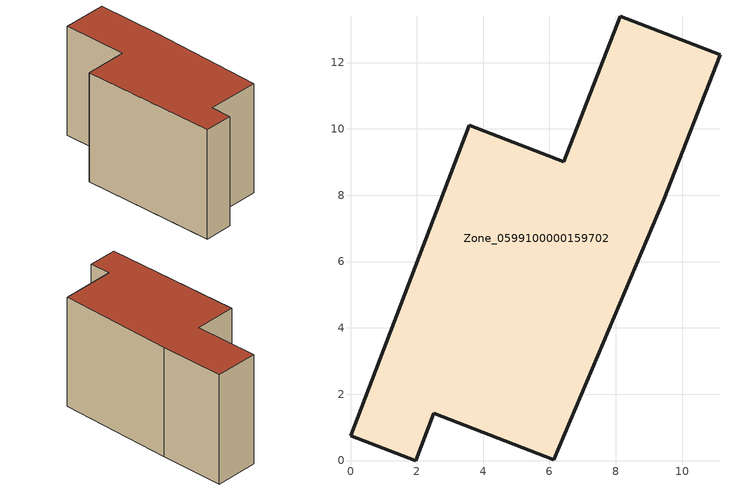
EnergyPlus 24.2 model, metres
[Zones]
Zone_0599100000159702
 floor ground (C_G): 0,0.76 3.58,10.11 6.43,9.01 8.13,13.39 11.14,12.23 9.44,7.86 6.13,0.02 2.51,1.42 1.96,0 z0
 wall outside (C_F): 3.58,10.11 0,0.76 1.96,0 2.51,1.42 6.13,0.02 9.44,7.86 11.14,12.23 8.13,13.39 6.43,9.01 3.58,10.11 z0:8.1
 roof outside (C_R): 8.13,13.39 6.43,9.01 3.58,10.11 0,0.76 1.96,0 2.51,1.42 6.13,0.02 9.44,7.86 11.14,12.23 z8.1
[BUILDING]
Pand.0599100000159702: North Axis=0; Terrain=City; Loads Convergence Tolerance Value=0.04; Temperature Convergence Tolerance Value=0.4; Solar Distribution=FullExterior; Maximum Number of Warmup Days=25; Minimum Number of Warmup Days=1
[Site:Location]
Rotterdam.The.Hague.AP_ZH_NLD Design_Conditions: Latitude=51.96; Longitude=4.45; Time Zone=1; Elevation=-4.5
[SITE:GROUNDTEMPERATURE:BUILDINGSURFACE]
18, 18, 18, 18, 18, 18, 18, 18, 18, 18, 18, 18
[MATERIAL] Thermal Absorptance=0.9; Solar Absorptance=0.7; Visible Absorptance=0.7
Name | Roughness | Thickness | Conductivity | Density | Specific Heat
G.TI.1975-1991 | MediumSmooth | 0.15 | 0.288461 | 540 | 1210
F.TI.1975-1991 | Rough | 0.3 | 0.230769 | 1920 | 840
R.TI.1975-1991 | MediumRough | 0.2 | 0.153846 | 1500 | 1000
[CONSTRUCTION]
C_G: G.TI.1975-1991
C_F: F.TI.1975-1991
C_R: R.TI.1975-1991
[ZONE]
Zone_0599100000159702: Type=1; Multiplier=1; Ceiling Height=Autocalculate; Volume=Autocalculate; Floor Area=autocalculate; Part of Total Floor Area=Yes
[ZONEINFILTRATION:DESIGNFLOWRATE]
Infil_Zone_0599100000159702: Zone or ZoneList or Space or SpaceList=Zone_0599100000159702; Schedule=AlwaysOn; Design Flow Rate Calculation Method=Flow/Area; Flow Rate per Floor Area=0.003; Constant Term Coefficient=1; Temperature Term Coefficient=0; Velocity Term Coefficient=0; Velocity Squared Term Coefficient=0
[HVACTEMPLATE:ZONE:IDEALLOADSAIRSYSTEM]
Zone_0599100000159702: Maximum Heating Supply Air Temperature=50; Minimum Cooling Supply Air Temperature=13; Maximum Heating Supply Air Humidity Ratio=0.0156; Minimum Cooling Supply Air Humidity Ratio=0.0077; Heating Limit=NoLimit; Cooling Limit=NoLimit; Dehumidification Control Type=ConstantSensibleHeatRatio; Cooling Sensible Heat Ratio=0.7; Dehumidification Setpoint=60; Humidification Control Type=None; Humidification Setpoint=30; Outdoor Air Method=None; Outdoor Air Flow Rate per Person=0.00944; Outdoor Air Flow Rate per Zone Floor Area=0; Outdoor Air Flow Rate per Zone=0; Demand Controlled Ventilation Type=None; Outdoor Air Economizer Type=NoEconomizer; Heat Recovery Type=None; Sensible Heat Recovery Effectiveness=0.7; Latent Heat Recovery Effectiveness=0.65
[ZONECONTROL:THERMOSTAT]
ThermostatControl_Zone_0599100000159702: Zone or ZoneList=Zone_0599100000159702; Control Type Schedule=DualSetpointControlType; Control 1=Thermostat_Zone_0599100000159702; Temperature Difference Between Cutout And Setpoint=0
[THERMOSTATSETPOINT:DUALSETPOINT]
Thermostat_Zone_0599100000159702: Heating Setpoint Temperature Schedule=HeatingSetpoint_Zone_0599100000159702; Cooling Setpoint Temperature Schedule=CoolingSetpoint_Zone_0599100000159702
[SCHEDULE:COMPACT]
HeatingSetpoint_Zone_0599100000159702: Through: 12/31, For: AllDays, Until: 24:00, 21
CoolingSetpoint_Zone_0599100000159702: Through: 12/31, For: AllDays, Until: 24:00, 24
DualSetpointControlType: Through: 12/31, For: AllDays, Until: 24:00, 4
AlwaysOn: Through: 12/31, For: AllDays, Until: 24:00, 1
